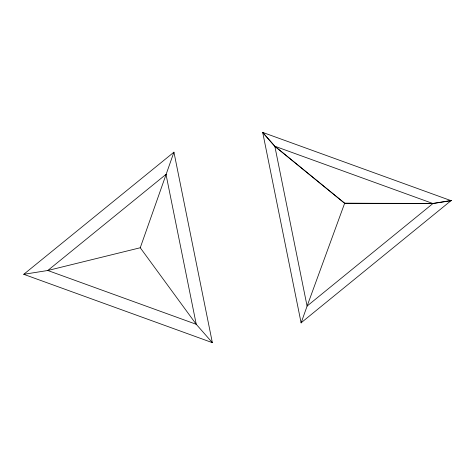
<?xml version="1.0" encoding="UTF-8"?>
<svg xmlns="http://www.w3.org/2000/svg" width="475" height="475" viewBox="0 0 475 475"><rect width="100%" height="100%" fill="white"/><g stroke="black" fill="none" stroke-linecap="round" stroke-linejoin="round"><path stroke-width="0.71" d="M212.355 342.659L196.246 324.294L140.256 247.754L173.939 152.178L23.75 274.312L212.355 342.659L173.939 152.178M263.845 133.338L262.699 132.406L301.114 322.887L307.129 306.025L433.123 203.389L451.25 200.48L301.168 322.739M433.123 203.389L344.654 203.258L307.082 306.149L274.829 146.235L262.699 132.406M301.114 322.887L301.625 321.492M140.256 247.754L47.791 270.495L23.75 274.312M433.016 203.561L451.125 200.688L262.515 132.341L274.681 146.181L344.654 203.258L433.016 203.561L274.681 146.181M449.766 200.48L451.25 200.48M449.641 200.682L451.125 200.688M274.829 146.235L344.654 203.258M166.007 174.367L47.791 270.495L196.246 324.294L166.007 174.367"/></g></svg>
